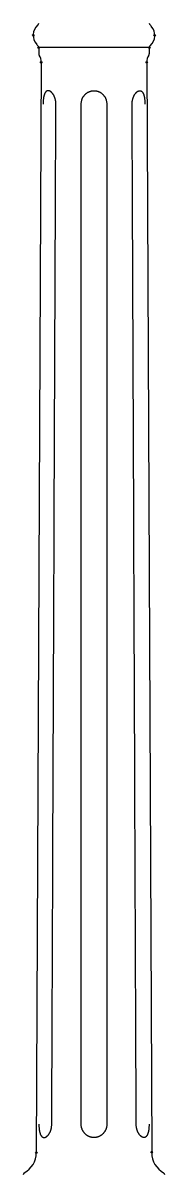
# Model space of a CAD drawing. Extents: x 0 to 180, y 0 to 331.
# Drawn here: x 34 to 44.9, y 87.6 to 176.2 of the extents above; entities that cross this region are included whole.
import ezdxf

# ---------------------------------------------------------------- set-up
doc = ezdxf.new("R2010")
doc.units = 0
doc.layers.add('LIVELLO_1', color=160, linetype='Continuous')

# ---------------------------------------------------------------- blocks, each defined once
blk = doc.blocks.new('AI9-BLK1')
at = {"layer": 'LIVELLO_1', "color": 7}
for p, q in [((-46.497, 8.891), (-54.987, 8.891)), ((-54.987, 8.891), (-54.987, 8.407)), ((-46.497, 8.891), (-46.497, 8.407)), ((-54.797, 7.752), (-55.179, -76.068)), ((-46.691, 7.752), (-46.309, -76.068))]:
    blk.add_line(p, q, dxfattribs=at)
blk.add_circle((-54.798, 7.757), 0.0576, dxfattribs=at)
for centre, major_axis, ratio in [((-55.411, 9.836), (0.0003, -0.0612), 0.967597), ((-46.076, 9.833), (0.0595, 0), 0.975785), ((-54.988, 8.891), (0.0012, -0.0594), 0.982406), ((-46.499, 8.891), (0.0022, -0.0594), 0.987705), ((-46.689, 7.752), (0.0592, 0), 0.981648), ((-55.178, -76.068), (0.0588, 0), 0.989839), ((-46.308, -76.029), (-0.0008, -0.0596), 0.986911)]:
    blk.add_ellipse(centre, major_axis=major_axis, ratio=ratio, dxfattribs=at)
for points, knots in [([(-55.049, 10.633), (-55.495, 10.241), (-55.533, 9.565), (-55.14, 9.125), (-55.112, 9.09), (-55.082, 9.062), (-55.049, 9.035)], [0, 0, 0, 0, 1, 1, 1, 2, 2, 2, 2]), ([(-46.434, 9.035), (-45.992, 9.427), (-45.954, 10.102), (-46.345, 10.546), (-46.375, 10.575), (-46.405, 10.604), (-46.434, 10.633)], [0, 0, 0, 0, 1, 1, 1, 2, 2, 2, 2]), ([(-53.671, 4.54), (-53.671, 4.579), (-53.671, 4.62), (-53.677, 4.656), (-53.678, 4.692), (-53.68, 4.728), (-53.684, 4.762), (-53.69, 4.789), (-53.696, 4.812), (-53.699, 4.841), (-53.707, 4.866), (-53.711, 4.893), (-53.716, 4.919), (-53.723, 4.933), (-53.726, 4.954), (-53.733, 4.971), (-53.736, 4.988), (-53.742, 5.006), (-53.748, 5.024), (-53.754, 5.043), (-53.762, 5.061), (-53.768, 5.079), (-53.775, 5.096), (-53.78, 5.113), (-53.79, 5.133), (-53.799, 5.15), (-53.805, 5.166), (-53.813, 5.18), (-53.821, 5.198), (-53.83, 5.215), (-53.838, 5.232), (-53.847, 5.244), (-53.857, 5.258), (-53.865, 5.275), (-53.874, 5.288), (-53.881, 5.304), (-53.893, 5.316), (-53.9, 5.328), (-53.91, 5.343), (-53.92, 5.352), (-53.927, 5.366), (-53.936, 5.378), (-53.949, 5.389), (-53.955, 5.398), (-53.966, 5.412), (-53.974, 5.421), (-53.984, 5.43), (-53.993, 5.438), (-54.002, 5.447), (-54.01, 5.456), (-54.02, 5.467), (-54.029, 5.473), (-54.038, 5.481), (-54.045, 5.488), (-54.057, 5.496), (-54.066, 5.502), (-54.074, 5.508), (-54.084, 5.514), (-54.091, 5.519), (-54.1, 5.525), (-54.112, 5.533), (-54.118, 5.539), (-54.129, 5.542), (-54.135, 5.545), (-54.146, 5.55), (-54.154, 5.554), (-54.163, 5.556), (-54.171, 5.559), (-54.181, 5.562), (-54.188, 5.563), (-54.194, 5.568), (-54.204, 5.569), (-54.213, 5.571), (-54.221, 5.574), (-54.229, 5.574), (-54.238, 5.574), (-54.248, 5.575), (-54.254, 5.575), (-54.263, 5.575), (-54.263, 5.575), (-54.284, 5.575), (-54.284, 5.575), (-54.294, 5.574), (-54.302, 5.574), (-54.31, 5.571), (-54.318, 5.569), (-54.326, 5.568), (-54.332, 5.563), (-54.338, 5.562), (-54.346, 5.559), (-54.357, 5.556), (-54.362, 5.554), (-54.371, 5.55), (-54.378, 5.545), (-54.385, 5.542), (-54.391, 5.539), (-54.399, 5.533), (-54.406, 5.525), (-54.412, 5.519), (-54.418, 5.514), (-54.427, 5.508), (-54.433, 5.502), (-54.439, 5.498), (-54.446, 5.488), (-54.452, 5.481), (-54.459, 5.473), (-54.463, 5.467), (-54.471, 5.456), (-54.476, 5.45), (-54.482, 5.438), (-54.488, 5.43), (-54.496, 5.421), (-54.5, 5.412), (-54.507, 5.398), (-54.512, 5.389), (-54.518, 5.378), (-54.524, 5.366), (-54.53, 5.352), (-54.537, 5.34), (-54.54, 5.328), (-54.543, 5.316), (-54.551, 5.304), (-54.554, 5.288), (-54.562, 5.275), (-54.566, 5.258), (-54.57, 5.244), (-54.573, 5.232), (-54.579, 5.215), (-54.582, 5.198), (-54.588, 5.18), (-54.591, 5.165), (-54.596, 5.15), (-54.597, 5.133), (-54.603, 5.113), (-54.607, 5.096), (-54.609, 5.079), (-54.613, 5.061), (-54.616, 5.043), (-54.618, 5.024), (-54.623, 5.006), (-54.624, 4.988), (-54.626, 4.971), (-54.626, 4.954), (-54.632, 4.933), (-54.632, 4.919), (-54.637, 4.893), (-54.639, 4.866), (-54.64, 4.841), (-54.643, 4.812), (-54.645, 4.789), (-54.648, 4.762), (-54.649, 4.728), (-54.651, 4.692), (-54.652, 4.656), (-54.652, 4.62), (-54.654, 4.579), (-54.654, 4.54)], [0, 0, 0, 0, 1, 1, 1, 2, 2, 2, 3, 3, 3, 4, 4, 4, 5, 5, 5, 6, 6, 6, 7, 7, 7, 8, 8, 8, 9, 9, 9, 10, 10, 10, 11, 11, 11, 12, 12, 12, 13, 13, 13, 14, 14, 14, 15, 15, 15, 16, 16, 16, 17, 17, 17, 18, 18, 18, 19, 19, 19, 20, 20, 20, 21, 21, 21, 22, 22, 22, 23, 23, 23, 24, 24, 24, 25, 25, 25, 26, 26, 26, 27, 27, 27, 28, 28, 28, 29, 29, 29, 30, 30, 30, 31, 31, 31, 32, 32, 32, 33, 33, 33, 34, 34, 34, 35, 35, 35, 36, 36, 36, 37, 37, 37, 38, 38, 38, 39, 39, 39, 40, 40, 40, 41, 41, 41, 42, 42, 42, 43, 43, 43, 44, 44, 44, 45, 45, 45, 46, 46, 46, 47, 47, 47, 48, 48, 48, 49, 49, 49, 50, 50, 50, 51, 51, 51, 52, 52, 52, 52]), ([(-51.726, 4.54), (-51.726, 4.579), (-51.723, 4.614), (-51.721, 4.649), (-51.718, 4.684), (-51.713, 4.714), (-51.706, 4.745), (-51.701, 4.772), (-51.697, 4.795), (-51.688, 4.823), (-51.682, 4.844), (-51.676, 4.872), (-51.67, 4.895), (-51.662, 4.911), (-51.655, 4.928), (-51.651, 4.945), (-51.643, 4.962), (-51.635, 4.98), (-51.627, 4.994), (-51.618, 5.011), (-51.61, 5.029), (-51.602, 5.046), (-51.593, 5.061), (-51.584, 5.079), (-51.575, 5.096), (-51.565, 5.111), (-51.554, 5.127), (-51.543, 5.145), (-51.533, 5.16), (-51.521, 5.178), (-51.51, 5.191), (-51.497, 5.203), (-51.488, 5.22), (-51.475, 5.233), (-51.462, 5.249), (-51.448, 5.263), (-51.436, 5.276), (-51.426, 5.288), (-51.412, 5.304), (-51.399, 5.313), (-51.385, 5.328), (-51.372, 5.34), (-51.357, 5.352), (-51.346, 5.363), (-51.33, 5.372), (-51.317, 5.383), (-51.302, 5.394), (-51.287, 5.404), (-51.274, 5.414), (-51.257, 5.424), (-51.246, 5.433), (-51.232, 5.441), (-51.22, 5.45), (-51.202, 5.456), (-51.187, 5.467), (-51.172, 5.473), (-51.159, 5.479), (-51.143, 5.487), (-51.13, 5.493), (-51.117, 5.502), (-51.102, 5.505), (-51.088, 5.511), (-51.075, 5.516), (-51.06, 5.522), (-51.046, 5.525), (-51.033, 5.528), (-51.021, 5.534), (-51.002, 5.542), (-50.98, 5.546), (-50.962, 5.551), (-50.941, 5.556), (-50.924, 5.559), (-50.902, 5.562), (-50.878, 5.568), (-50.852, 5.571), (-50.827, 5.574), (-50.801, 5.575), (-50.771, 5.575), (-50.744, 5.575)], [0, 0, 0, 0, 1, 1, 1, 2, 2, 2, 3, 3, 3, 4, 4, 4, 5, 5, 5, 6, 6, 6, 7, 7, 7, 8, 8, 8, 9, 9, 9, 10, 10, 10, 11, 11, 11, 12, 12, 12, 13, 13, 13, 14, 14, 14, 15, 15, 15, 16, 16, 16, 17, 17, 17, 18, 18, 18, 19, 19, 19, 20, 20, 20, 21, 21, 21, 22, 22, 22, 23, 23, 23, 24, 24, 24, 25, 25, 25, 26, 26, 26, 26]), ([(-50.744, 5.575), (-50.716, 5.575), (-50.686, 5.575), (-50.662, 5.574), (-50.635, 5.571), (-50.608, 5.568), (-50.583, 5.562), (-50.565, 5.559), (-50.544, 5.556), (-50.525, 5.551), (-50.504, 5.546), (-50.486, 5.542), (-50.466, 5.534), (-50.455, 5.533), (-50.439, 5.525), (-50.425, 5.522), (-50.411, 5.516), (-50.399, 5.511), (-50.385, 5.505), (-50.371, 5.502), (-50.356, 5.493), (-50.341, 5.487), (-50.326, 5.481), (-50.313, 5.475), (-50.3, 5.467), (-50.285, 5.456), (-50.271, 5.45), (-50.256, 5.441), (-50.243, 5.433), (-50.228, 5.424), (-50.214, 5.414), (-50.198, 5.406), (-50.185, 5.395), (-50.17, 5.383), (-50.158, 5.375), (-50.144, 5.365), (-50.13, 5.352), (-50.116, 5.34), (-50.103, 5.328), (-50.088, 5.316), (-50.077, 5.304), (-50.062, 5.29), (-50.05, 5.276), (-50.036, 5.263), (-50.023, 5.249), (-50.011, 5.233), (-50, 5.22), (-49.988, 5.203), (-49.979, 5.191), (-49.964, 5.178), (-49.953, 5.16), (-49.942, 5.145), (-49.931, 5.13), (-49.92, 5.111), (-49.913, 5.096), (-49.903, 5.079), (-49.891, 5.061), (-49.883, 5.046), (-49.873, 5.029), (-49.868, 5.011), (-49.859, 4.994), (-49.852, 4.98), (-49.843, 4.962), (-49.837, 4.945), (-49.831, 4.928), (-49.823, 4.911), (-49.817, 4.895), (-49.811, 4.872), (-49.804, 4.844), (-49.797, 4.823), (-49.791, 4.795), (-49.783, 4.772), (-49.779, 4.745), (-49.773, 4.716), (-49.769, 4.684), (-49.764, 4.649), (-49.763, 4.614), (-49.763, 4.579), (-49.763, 4.54)], [0, 0, 0, 0, 1, 1, 1, 2, 2, 2, 3, 3, 3, 4, 4, 4, 5, 5, 5, 6, 6, 6, 7, 7, 7, 8, 8, 8, 9, 9, 9, 10, 10, 10, 11, 11, 11, 12, 12, 12, 13, 13, 13, 14, 14, 14, 15, 15, 15, 16, 16, 16, 17, 17, 17, 18, 18, 18, 19, 19, 19, 20, 20, 20, 21, 21, 21, 22, 22, 22, 23, 23, 23, 24, 24, 24, 25, 25, 25, 26, 26, 26, 26]), ([(-47.814, 4.54), (-47.814, 4.579), (-47.814, 4.62), (-47.811, 4.658), (-47.81, 4.692), (-47.805, 4.728), (-47.801, 4.765), (-47.798, 4.789), (-47.789, 4.82), (-47.785, 4.841), (-47.783, 4.866), (-47.774, 4.895), (-47.768, 4.919), (-47.765, 4.939), (-47.758, 4.957), (-47.755, 4.974), (-47.749, 4.991), (-47.743, 5.011), (-47.737, 5.024), (-47.73, 5.043), (-47.724, 5.061), (-47.718, 5.079), (-47.711, 5.096), (-47.705, 5.113), (-47.694, 5.133), (-47.689, 5.151), (-47.681, 5.166), (-47.672, 5.182), (-47.665, 5.198), (-47.655, 5.215), (-47.647, 5.232), (-47.64, 5.244), (-47.632, 5.258), (-47.622, 5.275), (-47.611, 5.288), (-47.604, 5.304), (-47.594, 5.316), (-47.586, 5.328), (-47.577, 5.343), (-47.568, 5.352), (-47.558, 5.366), (-47.55, 5.378), (-47.54, 5.389), (-47.531, 5.398), (-47.522, 5.412), (-47.514, 5.421), (-47.502, 5.43), (-47.495, 5.438), (-47.485, 5.447), (-47.475, 5.456), (-47.468, 5.467), (-47.458, 5.473), (-47.449, 5.481), (-47.441, 5.488), (-47.43, 5.496), (-47.422, 5.502), (-47.413, 5.508), (-47.405, 5.514), (-47.394, 5.519), (-47.386, 5.525), (-47.377, 5.533), (-47.367, 5.539), (-47.361, 5.542), (-47.35, 5.545), (-47.341, 5.546), (-47.334, 5.554), (-47.324, 5.556), (-47.316, 5.559), (-47.308, 5.562), (-47.298, 5.563), (-47.291, 5.568), (-47.28, 5.569), (-47.272, 5.571), (-47.266, 5.574), (-47.256, 5.574), (-47.25, 5.574), (-47.241, 5.575), (-47.231, 5.575), (-47.225, 5.575), (-47.225, 5.575), (-47.2, 5.575), (-47.2, 5.575), (-47.191, 5.574), (-47.185, 5.574), (-47.177, 5.571), (-47.169, 5.569), (-47.161, 5.568), (-47.155, 5.563), (-47.144, 5.562), (-47.136, 5.559), (-47.13, 5.556), (-47.124, 5.554), (-47.116, 5.55), (-47.108, 5.545), (-47.1, 5.542), (-47.094, 5.539), (-47.089, 5.533), (-47.08, 5.525), (-47.075, 5.519), (-47.067, 5.514), (-47.061, 5.508), (-47.053, 5.502), (-47.047, 5.496), (-47.04, 5.488), (-47.034, 5.481), (-47.027, 5.473), (-47.021, 5.467), (-47.016, 5.456), (-47.009, 5.447), (-47.001, 5.438), (-46.997, 5.43), (-46.991, 5.421), (-46.985, 5.412), (-46.98, 5.398), (-46.973, 5.389), (-46.969, 5.378), (-46.963, 5.366), (-46.956, 5.352), (-46.95, 5.34), (-46.945, 5.328), (-46.942, 5.316), (-46.936, 5.304), (-46.93, 5.288), (-46.927, 5.275), (-46.92, 5.258), (-46.916, 5.244), (-46.912, 5.232), (-46.906, 5.215), (-46.902, 5.198), (-46.9, 5.18), (-46.895, 5.165), (-46.891, 5.15), (-46.888, 5.13), (-46.885, 5.113), (-46.882, 5.096), (-46.875, 5.079), (-46.873, 5.061), (-46.872, 5.043), (-46.867, 5.024), (-46.864, 5.006), (-46.861, 4.988), (-46.861, 4.971), (-46.858, 4.954), (-46.855, 4.933), (-46.855, 4.916), (-46.848, 4.893), (-46.847, 4.866), (-46.845, 4.841), (-46.843, 4.812), (-46.84, 4.789), (-46.837, 4.762), (-46.836, 4.728), (-46.836, 4.692), (-46.836, 4.656), (-46.834, 4.62), (-46.834, 4.579), (-46.834, 4.54)], [0, 0, 0, 0, 1, 1, 1, 2, 2, 2, 3, 3, 3, 4, 4, 4, 5, 5, 5, 6, 6, 6, 7, 7, 7, 8, 8, 8, 9, 9, 9, 10, 10, 10, 11, 11, 11, 12, 12, 12, 13, 13, 13, 14, 14, 14, 15, 15, 15, 16, 16, 16, 17, 17, 17, 18, 18, 18, 19, 19, 19, 20, 20, 20, 21, 21, 21, 22, 22, 22, 23, 23, 23, 24, 24, 24, 25, 25, 25, 26, 26, 26, 27, 27, 27, 28, 28, 28, 29, 29, 29, 30, 30, 30, 31, 31, 31, 32, 32, 32, 33, 33, 33, 34, 34, 34, 35, 35, 35, 36, 36, 36, 37, 37, 37, 38, 38, 38, 39, 39, 39, 40, 40, 40, 41, 41, 41, 42, 42, 42, 43, 43, 43, 44, 44, 44, 45, 45, 45, 46, 46, 46, 47, 47, 47, 48, 48, 48, 49, 49, 49, 50, 50, 50, 51, 51, 51, 52, 52, 52, 52]), ([(-53.985, -73.867), (-53.933, -60.8), (-53.88, -47.731), (-53.829, -34.664), (-53.775, -21.595), (-53.724, -8.528), (-53.671, 4.54)], [0, 0, 0, 0, 1, 1, 1, 2, 2, 2, 2]), ([(-51.729, -73.867), (-51.729, -73.867), (-51.729, -34.664), (-51.729, -34.664), (-51.727, -21.595), (-51.727, -8.528), (-51.726, 4.54)], [0, 0, 0, 0, 1, 1, 1, 2, 2, 2, 2]), ([(-49.763, 4.54), (-49.763, -8.528), (-49.761, -21.595), (-49.761, -34.664), (-49.756, -47.731), (-49.756, -60.8), (-49.756, -73.867)], [0, 0, 0, 0, 1, 1, 1, 2, 2, 2, 2]), ([(-47.502, -73.867), (-47.555, -60.8), (-47.605, -47.731), (-47.656, -34.664), (-47.71, -21.595), (-47.762, -8.528), (-47.814, 4.54)], [0, 0, 0, 0, 1, 1, 1, 2, 2, 2, 2]), ([(-54.973, -73.867), (-54.973, -73.906), (-54.973, -73.944), (-54.97, -73.98), (-54.97, -74.019), (-54.968, -74.052), (-54.967, -74.086), (-54.964, -74.115), (-54.962, -74.141), (-54.961, -74.17), (-54.957, -74.193), (-54.955, -74.219), (-54.951, -74.246), (-54.949, -74.263), (-54.948, -74.281), (-54.946, -74.298), (-54.943, -74.318), (-54.94, -74.336), (-54.939, -74.353), (-54.937, -74.372), (-54.933, -74.388), (-54.929, -74.408), (-54.924, -74.426), (-54.921, -74.443), (-54.918, -74.461), (-54.913, -74.475), (-54.91, -74.493), (-54.907, -74.506), (-54.903, -74.523), (-54.897, -74.539), (-54.894, -74.555), (-54.888, -74.568), (-54.884, -74.582), (-54.879, -74.596), (-54.875, -74.611), (-54.868, -74.625), (-54.865, -74.642), (-54.857, -74.652), (-54.854, -74.666), (-54.849, -74.678), (-54.842, -74.689), (-54.837, -74.701), (-54.831, -74.714), (-54.824, -74.724), (-54.821, -74.733), (-54.813, -74.744), (-54.807, -74.753), (-54.803, -74.762), (-54.794, -74.771), (-54.788, -74.78), (-54.784, -74.788), (-54.776, -74.794), (-54.77, -74.804), (-54.765, -74.813), (-54.758, -74.822), (-54.749, -74.825), (-54.745, -74.829), (-54.739, -74.839), (-54.731, -74.843), (-54.721, -74.848), (-54.716, -74.858), (-54.707, -74.861), (-54.703, -74.866), (-54.693, -74.871), (-54.687, -74.877), (-54.679, -74.878), (-54.673, -74.881), (-54.667, -74.883), (-54.657, -74.889), (-54.649, -74.889), (-54.643, -74.893), (-54.632, -74.893), (-54.626, -74.895), (-54.618, -74.897), (-54.609, -74.898), (-54.603, -74.898), (-54.594, -74.898), (-54.585, -74.903), (-54.579, -74.903), (-54.57, -74.903), (-54.562, -74.898), (-54.552, -74.898), (-54.543, -74.898), (-54.537, -74.897), (-54.527, -74.895), (-54.519, -74.893), (-54.51, -74.893), (-54.5, -74.889), (-54.493, -74.889), (-54.487, -74.883), (-54.476, -74.881), (-54.468, -74.878), (-54.459, -74.874), (-54.449, -74.869), (-54.442, -74.865), (-54.432, -74.861), (-54.424, -74.854), (-54.415, -74.848), (-54.404, -74.843), (-54.397, -74.839), (-54.387, -74.829), (-54.378, -74.824), (-54.371, -74.819), (-54.36, -74.81), (-54.351, -74.804), (-54.343, -74.794), (-54.332, -74.788), (-54.324, -74.779), (-54.315, -74.77), (-54.307, -74.761), (-54.296, -74.753), (-54.284, -74.741), (-54.277, -74.732), (-54.266, -74.724), (-54.257, -74.711), (-54.249, -74.698), (-54.239, -74.686), (-54.23, -74.678), (-54.223, -74.665), (-54.213, -74.649), (-54.207, -74.637), (-54.194, -74.625), (-54.188, -74.611), (-54.181, -74.596), (-54.171, -74.582), (-54.162, -74.568), (-54.154, -74.553), (-54.146, -74.539), (-54.138, -74.523), (-54.129, -74.506), (-54.121, -74.492), (-54.115, -74.475), (-54.107, -74.457), (-54.099, -74.443), (-54.091, -74.426), (-54.087, -74.408), (-54.077, -74.388), (-54.072, -74.372), (-54.066, -74.353), (-54.059, -74.336), (-54.054, -74.318), (-54.048, -74.298), (-54.043, -74.281), (-54.038, -74.263), (-54.033, -74.246), (-54.029, -74.219), (-54.021, -74.193), (-54.015, -74.17), (-54.01, -74.142), (-54.004, -74.115), (-54.002, -74.088), (-53.996, -74.052), (-53.993, -74.019), (-53.991, -73.982), (-53.985, -73.944), (-53.985, -73.906), (-53.985, -73.867)], [0, 0, 0, 0, 1, 1, 1, 2, 2, 2, 3, 3, 3, 4, 4, 4, 5, 5, 5, 6, 6, 6, 7, 7, 7, 8, 8, 8, 9, 9, 9, 10, 10, 10, 11, 11, 11, 12, 12, 12, 13, 13, 13, 14, 14, 14, 15, 15, 15, 16, 16, 16, 17, 17, 17, 18, 18, 18, 19, 19, 19, 20, 20, 20, 21, 21, 21, 22, 22, 22, 23, 23, 23, 24, 24, 24, 25, 25, 25, 26, 26, 26, 27, 27, 27, 28, 28, 28, 29, 29, 29, 30, 30, 30, 31, 31, 31, 32, 32, 32, 33, 33, 33, 34, 34, 34, 35, 35, 35, 36, 36, 36, 37, 37, 37, 38, 38, 38, 39, 39, 39, 40, 40, 40, 41, 41, 41, 42, 42, 42, 43, 43, 43, 44, 44, 44, 45, 45, 45, 46, 46, 46, 47, 47, 47, 48, 48, 48, 49, 49, 49, 50, 50, 50, 51, 51, 51, 52, 52, 52, 52]), ([(-50.744, -74.903), (-50.771, -74.898), (-50.801, -74.898), (-50.829, -74.897), (-50.853, -74.895), (-50.88, -74.893), (-50.907, -74.889), (-50.926, -74.883), (-50.946, -74.878), (-50.966, -74.877), (-50.985, -74.871), (-51.004, -74.865), (-51.023, -74.861), (-51.038, -74.854), (-51.053, -74.848), (-51.066, -74.846), (-51.077, -74.839), (-51.093, -74.834), (-51.105, -74.829), (-51.12, -74.824), (-51.133, -74.817), (-51.147, -74.81), (-51.165, -74.804), (-51.177, -74.799), (-51.193, -74.788), (-51.207, -74.78), (-51.221, -74.773), (-51.236, -74.764), (-51.251, -74.756), (-51.265, -74.748), (-51.277, -74.739), (-51.293, -74.729), (-51.305, -74.718), (-51.321, -74.709), (-51.332, -74.698), (-51.346, -74.686), (-51.359, -74.678), (-51.374, -74.666), (-51.387, -74.652), (-51.399, -74.642), (-51.414, -74.628), (-51.427, -74.614), (-51.438, -74.603), (-51.453, -74.591), (-51.465, -74.576), (-51.476, -74.561), (-51.488, -74.547), (-51.501, -74.535), (-51.51, -74.518), (-51.524, -74.503), (-51.535, -74.488), (-51.546, -74.471), (-51.556, -74.457), (-51.566, -74.439), (-51.576, -74.426), (-51.587, -74.408), (-51.596, -74.388), (-51.606, -74.372), (-51.615, -74.356), (-51.623, -74.338), (-51.629, -74.321), (-51.639, -74.306), (-51.646, -74.289), (-51.652, -74.274), (-51.659, -74.252), (-51.663, -74.235), (-51.672, -74.219), (-51.678, -74.198), (-51.687, -74.173), (-51.691, -74.146), (-51.699, -74.124), (-51.706, -74.098), (-51.712, -74.072), (-51.717, -74.042), (-51.721, -74.008), (-51.726, -73.976), (-51.729, -73.94), (-51.729, -73.903), (-51.729, -73.867)], [0, 0, 0, 0, 1, 1, 1, 2, 2, 2, 3, 3, 3, 4, 4, 4, 5, 5, 5, 6, 6, 6, 7, 7, 7, 8, 8, 8, 9, 9, 9, 10, 10, 10, 11, 11, 11, 12, 12, 12, 13, 13, 13, 14, 14, 14, 15, 15, 15, 16, 16, 16, 17, 17, 17, 18, 18, 18, 19, 19, 19, 20, 20, 20, 21, 21, 21, 22, 22, 22, 23, 23, 23, 24, 24, 24, 25, 25, 25, 26, 26, 26, 26]), ([(-49.756, -73.867), (-49.756, -73.903), (-49.761, -73.94), (-49.763, -73.976), (-49.764, -74.008), (-49.769, -74.042), (-49.775, -74.074), (-49.781, -74.098), (-49.788, -74.124), (-49.792, -74.149), (-49.8, -74.173), (-49.807, -74.198), (-49.817, -74.222), (-49.823, -74.239), (-49.828, -74.252), (-49.834, -74.274), (-49.842, -74.291), (-49.85, -74.306), (-49.856, -74.323), (-49.862, -74.339), (-49.872, -74.356), (-49.883, -74.373), (-49.889, -74.391), (-49.901, -74.408), (-49.911, -74.426), (-49.92, -74.44), (-49.931, -74.457), (-49.942, -74.474), (-49.953, -74.488), (-49.964, -74.503), (-49.975, -74.518), (-49.988, -74.535), (-49.997, -74.549), (-50.011, -74.561), (-50.023, -74.576), (-50.036, -74.591), (-50.05, -74.606), (-50.062, -74.614), (-50.075, -74.63), (-50.088, -74.642), (-50.098, -74.652), (-50.114, -74.666), (-50.125, -74.678), (-50.141, -74.686), (-50.152, -74.698), (-50.169, -74.709), (-50.183, -74.718), (-50.195, -74.729), (-50.211, -74.739), (-50.223, -74.748), (-50.238, -74.756), (-50.252, -74.764), (-50.265, -74.773), (-50.278, -74.78), (-50.295, -74.788), (-50.308, -74.799), (-50.322, -74.804), (-50.338, -74.81), (-50.35, -74.817), (-50.365, -74.824), (-50.38, -74.829), (-50.394, -74.834), (-50.408, -74.839), (-50.422, -74.846), (-50.436, -74.848), (-50.447, -74.854), (-50.462, -74.861), (-50.483, -74.865), (-50.502, -74.871), (-50.519, -74.877), (-50.541, -74.878), (-50.559, -74.883), (-50.58, -74.889), (-50.608, -74.893), (-50.633, -74.895), (-50.656, -74.897), (-50.686, -74.898), (-50.716, -74.898), (-50.744, -74.903)], [0, 0, 0, 0, 1, 1, 1, 2, 2, 2, 3, 3, 3, 4, 4, 4, 5, 5, 5, 6, 6, 6, 7, 7, 7, 8, 8, 8, 9, 9, 9, 10, 10, 10, 11, 11, 11, 12, 12, 12, 13, 13, 13, 14, 14, 14, 15, 15, 15, 16, 16, 16, 17, 17, 17, 18, 18, 18, 19, 19, 19, 20, 20, 20, 21, 21, 21, 22, 22, 22, 23, 23, 23, 24, 24, 24, 25, 25, 25, 26, 26, 26, 26]), ([(-46.514, -73.867), (-46.514, -73.906), (-46.514, -73.944), (-46.515, -73.98), (-46.518, -74.019), (-46.518, -74.051), (-46.52, -74.086), (-46.521, -74.115), (-46.524, -74.141), (-46.528, -74.168), (-46.53, -74.193), (-46.531, -74.219), (-46.534, -74.246), (-46.537, -74.263), (-46.537, -74.281), (-46.542, -74.298), (-46.542, -74.318), (-46.545, -74.336), (-46.548, -74.353), (-46.551, -74.372), (-46.554, -74.388), (-46.558, -74.404), (-46.561, -74.424), (-46.566, -74.44), (-46.569, -74.457), (-46.573, -74.475), (-46.575, -74.492), (-46.582, -74.506), (-46.584, -74.521), (-46.587, -74.539), (-46.595, -74.553), (-46.597, -74.568), (-46.603, -74.582), (-46.605, -74.596), (-46.612, -74.611), (-46.617, -74.625), (-46.622, -74.642), (-46.628, -74.649), (-46.631, -74.666), (-46.637, -74.678), (-46.642, -74.686), (-46.646, -74.7), (-46.656, -74.714), (-46.66, -74.724), (-46.666, -74.732), (-46.672, -74.741), (-46.678, -74.753), (-46.684, -74.762), (-46.692, -74.771), (-46.695, -74.78), (-46.702, -74.788), (-46.709, -74.794), (-46.714, -74.804), (-46.722, -74.813), (-46.728, -74.819), (-46.734, -74.825), (-46.74, -74.829), (-46.748, -74.839), (-46.755, -74.843), (-46.764, -74.848), (-46.77, -74.858), (-46.776, -74.861), (-46.782, -74.865), (-46.792, -74.869), (-46.8, -74.877), (-46.806, -74.878), (-46.812, -74.881), (-46.821, -74.883), (-46.828, -74.889), (-46.836, -74.889), (-46.843, -74.893), (-46.852, -74.893), (-46.861, -74.895), (-46.867, -74.897), (-46.873, -74.898), (-46.885, -74.898), (-46.891, -74.898), (-46.9, -74.903), (-46.909, -74.903), (-46.916, -74.903), (-46.927, -74.898), (-46.933, -74.898), (-46.942, -74.898), (-46.95, -74.897), (-46.956, -74.895), (-46.966, -74.893), (-46.975, -74.893), (-46.985, -74.889), (-46.992, -74.889), (-47.001, -74.883), (-47.009, -74.881), (-47.019, -74.878), (-47.027, -74.874), (-47.036, -74.869), (-47.046, -74.865), (-47.053, -74.861), (-47.064, -74.854), (-47.072, -74.848), (-47.082, -74.843), (-47.091, -74.839), (-47.1, -74.829), (-47.108, -74.824), (-47.118, -74.819), (-47.127, -74.813), (-47.136, -74.804), (-47.144, -74.794), (-47.155, -74.788), (-47.161, -74.779), (-47.172, -74.77), (-47.182, -74.761), (-47.191, -74.753), (-47.2, -74.741), (-47.21, -74.732), (-47.217, -74.724), (-47.227, -74.714), (-47.236, -74.7), (-47.244, -74.686), (-47.255, -74.678), (-47.263, -74.665), (-47.27, -74.649), (-47.28, -74.642), (-47.288, -74.625), (-47.297, -74.611), (-47.307, -74.596), (-47.316, -74.582), (-47.322, -74.568), (-47.333, -74.553), (-47.341, -74.539), (-47.349, -74.523), (-47.356, -74.506), (-47.364, -74.493), (-47.371, -74.475), (-47.379, -74.457), (-47.386, -74.443), (-47.394, -74.426), (-47.4, -74.408), (-47.407, -74.388), (-47.415, -74.372), (-47.421, -74.353), (-47.428, -74.336), (-47.431, -74.318), (-47.438, -74.298), (-47.443, -74.281), (-47.449, -74.263), (-47.452, -74.246), (-47.459, -74.219), (-47.465, -74.193), (-47.471, -74.17), (-47.475, -74.142), (-47.483, -74.115), (-47.485, -74.088), (-47.489, -74.052), (-47.495, -74.019), (-47.497, -73.982), (-47.501, -73.944), (-47.502, -73.906), (-47.502, -73.867)], [0, 0, 0, 0, 1, 1, 1, 2, 2, 2, 3, 3, 3, 4, 4, 4, 5, 5, 5, 6, 6, 6, 7, 7, 7, 8, 8, 8, 9, 9, 9, 10, 10, 10, 11, 11, 11, 12, 12, 12, 13, 13, 13, 14, 14, 14, 15, 15, 15, 16, 16, 16, 17, 17, 17, 18, 18, 18, 19, 19, 19, 20, 20, 20, 21, 21, 21, 22, 22, 22, 23, 23, 23, 24, 24, 24, 25, 25, 25, 26, 26, 26, 27, 27, 27, 28, 28, 28, 29, 29, 29, 30, 30, 30, 31, 31, 31, 32, 32, 32, 33, 33, 33, 34, 34, 34, 35, 35, 35, 36, 36, 36, 37, 37, 37, 38, 38, 38, 39, 39, 39, 40, 40, 40, 41, 41, 41, 42, 42, 42, 43, 43, 43, 44, 44, 44, 45, 45, 45, 46, 46, 46, 47, 47, 47, 48, 48, 48, 49, 49, 49, 50, 50, 50, 51, 51, 51, 52, 52, 52, 52])]:
    blk.add_open_spline(points, degree=3, knots=knots, dxfattribs=at)
for points in [[(-55.049, 10.633), (-55.012, 10.67), (-54.987, 10.723), (-54.987, 10.778)], [(-46.497, 10.778), (-46.497, 10.723), (-46.476, 10.67), (-46.434, 10.633)], [(-54.987, 8.891), (-54.987, 8.946), (-55.012, 8.998), (-55.049, 9.035)], [(-46.434, 9.035), (-46.476, 8.998), (-46.497, 8.946), (-46.497, 8.891)], [(-54.987, 8.407), (-54.987, 8.369), (-54.976, 8.336), (-54.957, 8.304)], [(-54.797, 7.752), (-54.797, 7.948), (-54.852, 8.14), (-54.957, 8.304)], [(-46.53, 8.304), (-46.633, 8.14), (-46.691, 7.948), (-46.691, 7.752)], [(-46.53, 8.304), (-46.509, 8.336), (-46.497, 8.369), (-46.497, 8.407)], [(-56.094, -77.613), (-55.531, -77.301), (-55.181, -76.712), (-55.179, -76.068)], [(-46.309, -76.068), (-46.304, -76.712), (-45.956, -77.301), (-45.395, -77.613)], [(-56.094, -77.613), (-56.153, -77.648), (-56.191, -77.712), (-56.191, -77.779)], [(-45.295, -77.779), (-45.295, -77.712), (-45.333, -77.648), (-45.395, -77.613)]]:
    blk.add_open_spline(points, degree=3, dxfattribs=at)

msp = doc.modelspace()

# ---------------------------------------------------------------- block references
at = {"layer": 'LIVELLO_1', "color": 7}
msp.add_blockref('AI9-BLK1', (90.148847, 165.384048), dxfattribs=at)

doc.saveas('drawing.dxf')
